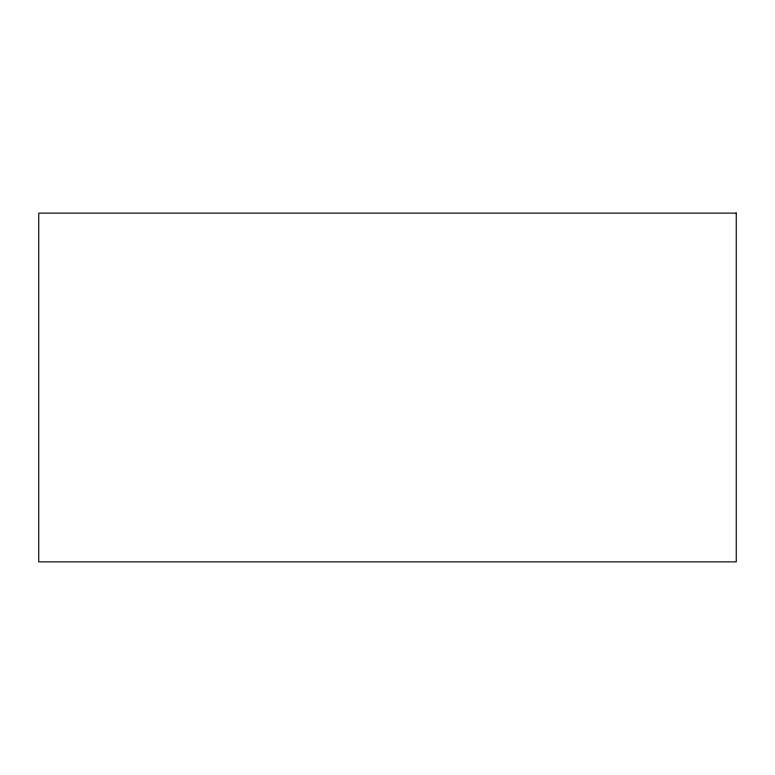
<?xml version="1.0" encoding="UTF-8"?>
<svg xmlns="http://www.w3.org/2000/svg" width="775" height="775" viewBox="0 0 775 775"><rect width="100%" height="100%" fill="white"/><g stroke="black" fill="none" stroke-linecap="round" stroke-linejoin="round"><path stroke-width="1.16" d="M736.25 213.125L38.75 213.125L38.75 561.875L736.25 561.875L736.25 213.125"/></g></svg>
